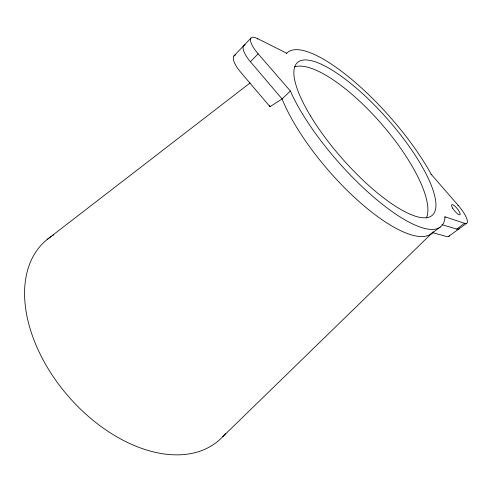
<?xml version="1.0" encoding="UTF-8"?>
<svg xmlns="http://www.w3.org/2000/svg" width="492" height="492" viewBox="0 0 492 492"><rect width="100%" height="100%" fill="white"/><g stroke="black" fill="none" stroke-linecap="round" stroke-linejoin="round"><path stroke-width="0.74" d="M233.897 56.008L250.908 38.124M257.205 39.114L257.648 38.647L286.75 53.259A115.971 34.274 48.6 0 1 352.167 79.784A115.971 34.274 48.6 0 1 431.318 174.469M222.685 436.755L433.212 231.904A115.22 37.048 49.1 0 1 360.003 202.384A115.22 37.048 49.1 0 1 282.094 98.96L250.428 61.752L258.146 53.806A20.061 6.199 45.7 0 1 250.44 40.024A20.061 6.199 45.7 0 1 257.648 38.647M286.332 53.683L286.75 53.259M258.146 53.806L290.348 90.977L282.094 98.96L270.016 106.69L240.496 71.98A19.748 6.931 45.8 0 1 235.483 54.999M430.881 174.783L431.306 174.445L458.261 205.447L457.806 205.791M47.195 239.444L250.077 82.933M444.54 217.224L445.063 216.824L464.54 223.282L456.681 229.063L441.853 224.641M431.035 233.915L440.266 227.021M448.304 236.627L466.797 223.214M432.443 232.605L446.552 236.517A17.079 5.234 51.4 0 0 449.571 235.422M458.261 205.447A17.325 4.656 50.6 0 1 464.54 223.282M445.069 216.831A115.971 34.274 48.6 0 1 379.418 201.911A115.971 34.274 48.6 0 1 290.341 90.971M294.677 66.9A101.211 32.484 49.1 0 1 381.115 123.449A101.211 32.484 49.1 0 1 426.459 217.901M459.62 228.036A17.214 5.043 51.3 0 1 456.681 229.063M250.428 61.752A19.926 6.697 46 0 1 245.151 44.846M225.539 433.495A132.163 84.827 49.1 0 1 69.55 397.69A132.163 84.827 49.1 0 1 51.211 236.498M52.41 235.73A132.163 84.827 49.1 0 1 53.622 234.985M270.016 106.69A115.989 38.979 49.1 0 1 269.579 105.509M310.52 115.952A101.875 30.055 48.6 0 0 431.761 215.717A101.875 30.055 48.6 0 0 352.536 84.919A101.875 30.055 48.6 0 0 310.52 115.952M452.64 208.165A6.494 1.747 50.6 0 0 459.989 214.746A6.494 1.747 50.6 0 0 454.989 206.259A6.494 1.747 50.6 0 0 452.64 208.165"/></g></svg>
